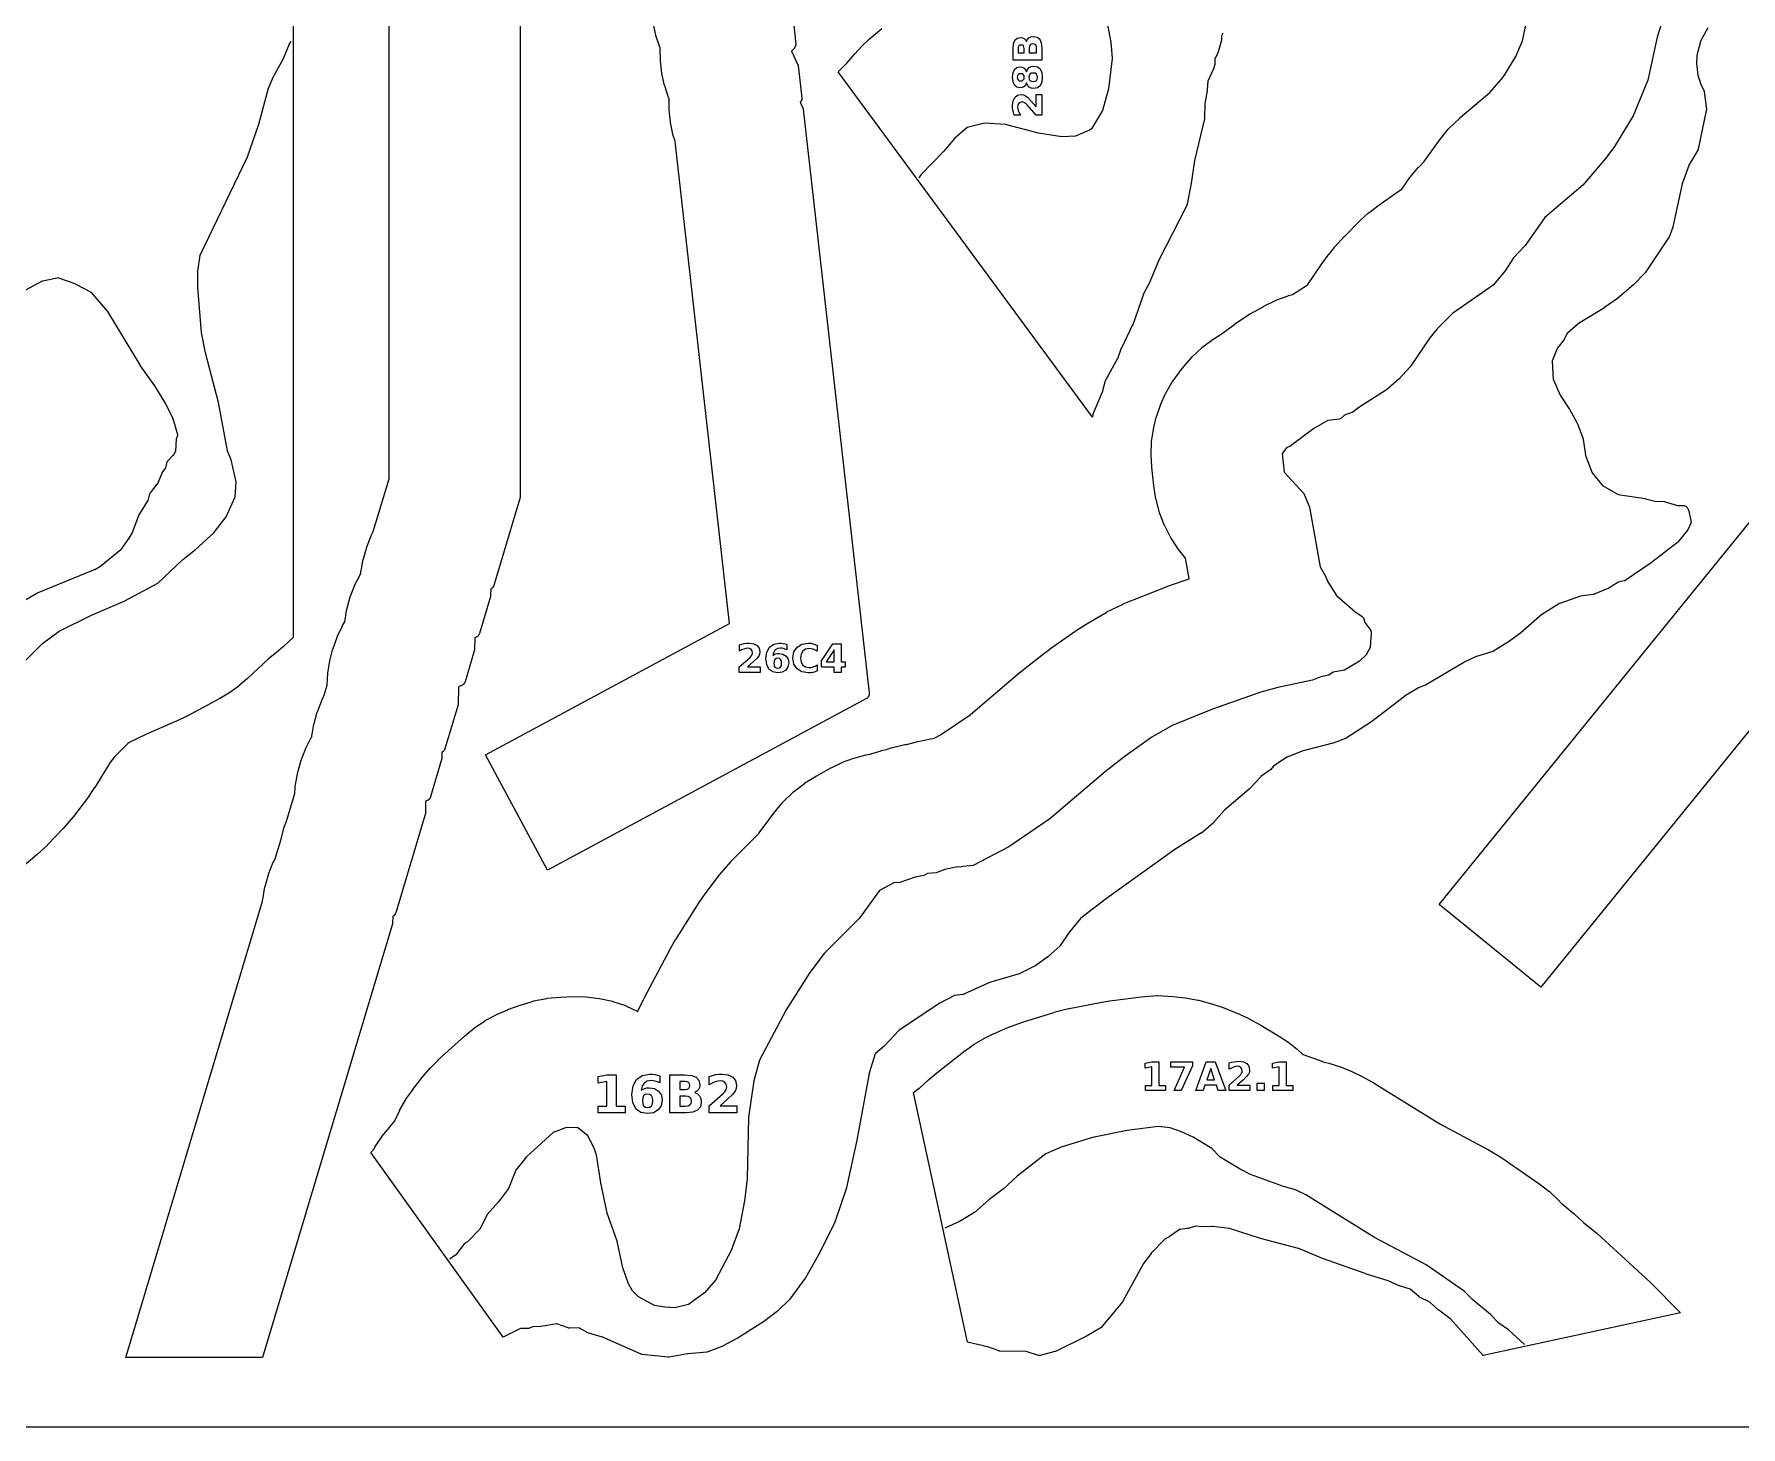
# Model space of a CAD drawing. Header units: millimetres. Extents: x 0 to 841, y 0 to 594.
# Drawn here: x 338.6 to 599.3, y 0 to 212.8 of the extents above; entities that cross this region are included whole.
import ezdxf

# ---------------------------------------------------------------- set-up
doc = ezdxf.new("R2010")
doc.units = ezdxf.units.MM
for name, color, linetype in [('CUT', 1, 'Continuous'), ('ENGRAVE', 5, 'Continuous'), ('SHEET_EDGE_DO_NOT_CUT', 8, 'Continuous')]:
    doc.layers.add(name, color=color, linetype=linetype)

msp = doc.modelspace()

# ---------------------------------------------------------------- linework, layer by layer
at = {"layer": 'CUT'}
for points in [[(412.84, 316.58), (412.83, 141.99), (412.83, 141.94), (412.82, 141.89), (412.81, 141.85), (408.83, 128.55), (408.81, 128.49), (408.78, 128.44), (408.68, 128.28), (408.65, 128.23), (408.62, 128.19), (408.58, 128.15), (408.54, 128.12), (408.4, 128.02), (408.39, 128.02), (408.39, 128), (408.34, 126.96), (408.33, 126.9), (408.32, 126.84), (406.63, 121.19), (406.61, 121.14), (406.59, 121.09), (406.56, 121.05), (406.42, 120.85), (406.39, 120.81), (406.36, 120.77), (406.31, 120.74), (406.27, 120.71), (406.22, 120.68), (405.93, 120.55), (405.92, 120.54), (405.92, 120.53), (405.9, 118.86), (405.9, 118.81), (405.89, 118.77), (405.88, 118.72), (404.43, 113.84), (404.41, 113.79), (404.38, 113.74), (404.35, 113.69), (404.19, 113.47), (404.15, 113.43), (404.12, 113.39), (404.08, 113.36), (404.03, 113.33), (403.99, 113.3), (403.43, 113.06), (403.42, 113.05), (403.42, 113.04), (403.38, 110.43), (403.38, 110.38), (403.37, 110.34), (403.36, 110.29), (401.36, 103.6), (401.34, 103.54), (401.31, 103.49), (401.22, 103.33), (401.19, 103.28), (401.15, 103.24), (401.11, 103.2), (401.07, 103.17), (400.92, 103.07), (400.91, 103.06), (400.91, 103.05), (400.88, 102.07), (400.88, 102.02), (400.87, 101.98), (400.86, 101.94), (399.15, 96.23), (399.14, 96.19), (399.12, 96.14), (399.09, 96.1), (398.96, 95.9), (398.93, 95.87), (398.9, 95.83), (398.87, 95.8), (398.83, 95.78), (398.79, 95.75), (398.75, 95.73), (398.42, 95.58), (398.41, 95.57), (398.41, 95.56), (398.38, 93.7), (398.37, 93.66), (398.37, 93.61), (398.36, 93.57), (393.85, 78.52), (393.83, 78.46), (393.8, 78.41), (393.71, 78.25), (393.68, 78.21), (393.66, 78.17), (393.62, 78.14), (393.59, 78.11), (393.56, 78.09), (393.41, 77.99), (393.4, 77.98), (393.4, 77.97), (393.37, 76.97), (393.37, 76.93), (393.36, 76.89), (393.35, 76.85), (373.52, 10.62), (352.64, 10.62), (373.5, 80.29), (373.51, 80.31), (373.51, 80.32), (373.52, 80.52), (373.53, 80.57), (373.87, 82.48), (373.88, 82.53), (374.41, 84.39), (374.43, 84.44), (375.14, 86.25), (375.16, 86.29), (375.49, 86.94), (375.5, 86.95), (375.5, 86.96), (376.35, 89.79), (376.35, 89.8), (376.77, 91.44), (376.78, 91.49), (377.17, 92.52), (377.17, 92.54), (378.44, 96.77), (378.44, 96.78), (378.44, 96.8), (378.51, 97.8), (378.51, 97.85), (378.83, 99.76), (378.84, 99.8), (379.35, 101.67), (379.36, 101.71), (380.05, 103.52), (380.07, 103.56), (380.93, 105.29), (380.96, 105.33), (381.02, 105.44), (381.03, 105.45), (381.03, 105.46), (381.03, 105.47), (381.04, 105.52), (381.36, 107.36), (381.37, 107.4), (381.86, 109.2), (381.88, 109.24), (382.54, 110.99), (382.56, 111.03), (382.93, 111.77), (382.93, 111.78), (382.93, 111.79), (383.38, 113.29), (383.39, 113.3), (383.39, 113.32), (383.5, 115.12), (383.5, 115.17), (383.79, 117), (383.8, 117.05), (384.26, 118.84), (384.27, 118.89), (384.9, 120.63), (384.92, 120.68), (385.71, 122.36), (385.73, 122.4), (386.04, 122.92), (386.04, 122.93), (386.05, 122.94), (386.32, 124.64), (386.33, 124.69), (386.84, 126.59), (386.85, 126.63), (387.54, 128.47), (387.56, 128.52), (388.44, 130.27), (388.46, 130.32), (388.49, 130.36), (388.5, 130.37), (388.5, 130.38), (388.51, 130.42), (388.52, 130.43), (388.52, 130.44), (388.54, 130.71), (388.55, 130.75), (388.89, 132.56), (388.9, 132.61), (389.41, 134.38), (389.42, 134.42), (390.09, 136.14), (390.11, 136.18), (390.41, 136.77), (390.42, 136.78), (390.42, 136.79), (392.82, 144.83), (392.83, 144.84), (392.83, 144.86), (392.84, 303.24)], [(717.57, 250.49), (568.72, 67.19), (553.19, 79.8), (692.61, 251.49)], [(378.2, 227.5), (378.2, 120.57), (376.72, 119.23), (376.71, 119.22), (375.65, 118.32), (375.64, 118.31), (374.42, 117.35), (374.4, 117.33), (371.21, 114.34), (371.2, 114.32), (369.9, 113.21), (369.87, 113.18), (368.49, 112.19), (368.46, 112.16), (366.99, 111.29), (366.97, 111.28), (361.88, 108.54), (361.86, 108.53), (360.25, 107.75), (360.23, 107.75), (355.78, 105.84), (355.76, 105.84), (352.94, 104.43), (352.92, 104.42), (352.91, 104.41), (350.89, 102.37), (350.87, 102.34), (350.18, 101.45), (350.17, 101.43), (347.87, 97.67), (347.85, 97.65), (346.76, 96.06), (346.75, 96.04), (344.62, 93.22), (344.6, 93.2), (343.07, 91.41), (343.05, 91.39), (340.61, 88.86), (340.6, 88.84), (339.1, 87.44), (339.08, 87.42), (336.37, 85.14)], [(594.25, 213.73), (593.13, 211.68), (593.13, 211.67), (593.12, 211.66), (592.56, 209.48), (592.56, 209.47), (592.56, 209.46), (592.49, 208.29), (592.49, 208.28), (592.49, 208.27), (592.73, 206.51), (592.73, 206.5), (592.73, 206.49), (593.11, 205.26), (593.11, 205.25), (593.11, 205.24), (593.64, 204.15), (593.67, 204.1), (593.68, 204.05), (593.69, 203.99), (594.01, 201.27), (594.01, 201.21), (594.01, 201.16), (594, 201.1), (592.75, 195.18), (592.73, 195.13), (592.71, 195.07), (592.69, 195.03), (591.32, 192.75), (591.31, 192.73), (591.31, 192.72), (590.3, 189.91), (590.29, 189.88), (588.89, 183.34), (588.87, 183.28), (588.38, 181.92), (588.36, 181.87), (588.33, 181.82), (584.67, 176.32), (584.64, 176.28), (584.61, 176.25), (582.92, 174.5), (582.88, 174.46), (580.5, 172.41), (580.46, 172.38), (578.47, 170.98), (578.45, 170.96), (574.71, 168.7), (574.7, 168.7), (574.69, 168.69), (572.78, 167.1), (572.77, 167.1), (572.77, 167.08), (572.33, 166.22), (572.31, 166.18), (572.28, 166.14), (571.3, 164.87), (571.29, 164.87), (571.29, 164.86), (570.44, 162.88), (570.44, 162.87), (570.44, 162.86), (570.63, 159.95), (570.64, 159.94), (570.64, 159.93), (571.68, 157.63), (571.69, 157.62), (571.69, 157.61), (573.07, 155.52), (573.09, 155.49), (574.28, 153.31), (574.31, 153.25), (575.18, 150.96), (575.19, 150.91), (575.2, 150.86), (575.62, 148.15), (575.62, 148.14), (575.63, 148.12), (576.57, 145.76), (576.58, 145.75), (576.59, 145.74), (578.14, 143.8), (578.14, 143.79), (578.15, 143.79), (580.53, 142.44), (580.54, 142.44), (580.56, 142.44), (584.68, 141.8), (584.73, 141.79), (586.13, 141.43), (586.14, 141.43), (586.15, 141.43), (587.61, 141.36), (587.65, 141.36), (587.69, 141.35), (587.74, 141.34), (589.6, 140.75), (589.61, 140.75), (589.62, 140.75), (590.47, 140.76), (590.52, 140.76), (590.57, 140.75), (590.61, 140.74), (590.66, 140.73), (590.82, 140.66), (590.87, 140.64), (590.91, 140.62), (590.96, 140.58), (590.99, 140.55), (591.03, 140.51), (591.06, 140.47), (591.2, 140.25), (591.22, 140.2), (591.25, 140.15), (591.26, 140.1), (591.64, 138.44), (591.65, 138.38), (591.65, 138.33), (591.65, 138.14), (591.64, 138.09), (591.63, 138.03), (591.62, 137.98), (591.6, 137.94), (591.22, 137.12), (591.2, 137.07), (591.16, 137.02), (589.67, 135.16), (589.63, 135.12), (589.59, 135.08), (585.63, 132.03), (585.6, 132.02), (581.6, 129.3), (581.56, 129.28), (581.52, 129.26), (581.48, 129.24), (581.43, 129.23), (580.52, 129.02), (580.5, 129.01), (580.49, 129.01), (579.17, 128.18), (579.13, 128.16), (579.1, 128.14), (576.87, 127.2), (576.83, 127.18), (576.78, 127.17), (576.74, 127.16), (574.79, 126.9), (574.78, 126.9), (574.77, 126.89), (571.61, 125.77), (571.6, 125.77), (571.58, 125.76), (568.96, 124.15), (568.95, 124.15), (568.94, 124.14), (565.66, 121.3), (565.63, 121.27), (563.59, 119.79), (563.56, 119.77), (561.5, 118.49), (561.46, 118.47), (561.42, 118.45), (561.38, 118.44), (558.88, 117.68), (558.85, 117.67), (557.01, 116.8), (556.99, 116.79), (551.12, 113.33), (551.08, 113.31), (551.04, 113.3), (550.07, 112.92), (550.06, 112.91), (550.05, 112.91), (547.93, 111.61), (547.9, 111.59), (542.93, 107.74), (542.89, 107.71), (538.98, 105.22), (538.93, 105.19), (538.88, 105.17), (537.01, 104.46), (536.95, 104.44), (532.42, 103.28), (532.39, 103.27), (529.99, 102.31), (529.97, 102.31), (529.96, 102.3), (527.91, 100.94), (527.91, 100.93), (527.9, 100.93), (527.42, 100.39), (527.38, 100.35), (527.34, 100.32), (525.98, 99.34), (525.97, 99.34), (525.97, 99.33), (524.21, 97.48), (524.18, 97.44), (520.42, 94.23), (520.41, 94.22), (520.41, 94.22), (518.76, 92.31), (518.73, 92.28), (518.7, 92.25), (516.88, 90.72), (516.82, 90.68), (512.83, 88.19), (512.82, 88.18), (502.41, 80.74), (502.4, 80.73), (498.46, 77.7), (498.45, 77.69), (498.44, 77.68), (496.82, 75.69), (496.8, 75.67), (495.33, 73.53), (495.29, 73.48), (495.25, 73.44), (493.47, 71.84), (493.43, 71.81), (491.47, 70.4), (491.44, 70.38), (491.4, 70.36), (489.15, 69.25), (489.11, 69.23), (489.07, 69.22), (484.37, 67.81), (484.34, 67.8), (480.6, 66.09), (480.56, 66.07), (480.51, 66.06), (480.46, 66.05), (479.2, 65.89), (479.19, 65.88), (479.17, 65.88), (476.94, 64.74), (476.92, 64.73), (470.72, 60.59), (470.71, 60.58), (470.7, 60.57), (468.5, 58.21), (468.45, 58.17), (467.11, 57.02), (467.1, 57.01), (467.09, 57), (466.17, 54.02), (466.16, 54), (464.29, 43.8), (464.29, 43.78), (462.71, 36.58), (462.7, 36.53), (460.92, 31.27), (460.89, 31.21), (458.4, 26.28), (458.39, 26.26), (456.42, 22.79), (456.39, 22.74), (454.05, 19.51), (454.02, 19.47), (453.99, 19.44), (452.18, 17.73), (452.14, 17.7), (450.2, 16.2), (450.16, 16.17), (445.98, 13.51), (445.95, 13.5), (443.84, 12.36), (443.78, 12.33), (441.53, 11.45), (441.48, 11.44), (441.44, 11.43), (441.39, 11.42), (438.44, 11.16), (438.42, 11.15), (435.61, 10.64), (435.56, 10.63), (435.51, 10.63), (435.46, 10.63), (431.5, 11.07), (431.45, 11.08), (431.4, 11.09), (431.35, 11.11), (425.3, 13.73), (425.27, 13.74), (423.27, 14.33), (423.21, 14.35), (423.16, 14.38), (421.92, 15.1), (421.91, 15.11), (421.9, 15.11), (420.37, 15.08), (420.32, 15.09), (420.28, 15.09), (420.23, 15.1), (420.19, 15.11), (418.44, 15.73), (418.43, 15.73), (418.41, 15.73), (416.03, 15.34), (415.96, 15.33), (414.78, 15.3), (414.77, 15.3), (414.76, 15.29), (414.23, 15.06), (414.18, 15.04), (414.13, 15.03), (414.08, 15.02), (414.03, 15.02), (412.94, 15.02), (412.93, 15.02), (412.92, 15.01), (410.24, 13.71), (390.02, 41.94), (390.49, 42.41), (390.49, 42.42), (390.5, 42.43), (390.7, 42.79), (390.72, 42.82), (391.72, 44.32), (391.74, 44.35), (392.88, 45.75), (392.9, 45.77), (393.61, 46.58), (393.62, 46.59), (393.63, 46.6), (393.69, 46.74), (393.7, 46.76), (394.45, 48.4), (394.48, 48.44), (395.38, 50), (395.4, 50.04), (396.45, 51.51), (396.46, 51.53), (398.05, 53.57), (398.06, 53.58), (399.14, 54.84), (399.16, 54.87), (400.34, 56.03), (400.35, 56.05), (404.41, 59.74), (404.42, 59.76), (405.88, 60.97), (405.92, 60.99), (407.48, 62.05), (407.52, 62.07), (409.17, 62.97), (409.22, 62.99), (410.96, 63.73), (410.98, 63.74), (412.87, 64.43), (412.89, 64.44), (414.86, 65.05), (414.91, 65.07), (416.92, 65.46), (416.97, 65.47), (419.02, 65.66), (419.04, 65.66), (420.82, 65.73), (420.85, 65.73), (422.88, 65.7), (422.93, 65.7), (424.94, 65.46), (424.99, 65.45), (426.97, 65.01), (427.02, 64.99), (428.94, 64.35), (428.98, 64.33), (430.83, 63.48), (430.84, 63.48), (430.84, 63.49), (431.72, 65.39), (431.73, 65.41), (435.8, 73.08), (435.81, 73.1), (436.59, 74.45), (436.6, 74.46), (440.2, 80.12), (440.21, 80.13), (441.09, 81.41), (441.1, 81.42), (443.27, 84.31), (443.3, 84.34), (445.06, 86.38), (445.08, 86.4), (449.36, 90.71), (449.37, 90.72), (449.37, 90.73), (451.6, 93.75), (451.61, 93.77), (452.97, 95.43), (453.01, 95.47), (454.53, 96.95), (454.57, 96.99), (456.25, 98.3), (456.29, 98.33), (458.11, 99.46), (458.14, 99.48), (460.32, 100.67), (460.34, 100.68), (462.02, 101.5), (462.06, 101.52), (463.79, 102.16), (463.84, 102.18), (465.62, 102.66), (465.67, 102.67), (466.31, 102.78), (466.32, 102.78), (466.33, 102.78), (466.4, 102.81), (466.42, 102.82), (467.96, 103.3), (468, 103.31), (468.77, 103.49), (468.8, 103.49), (469.64, 103.78), (469.69, 103.79), (471.6, 104.23), (471.65, 104.23), (471.82, 104.26), (471.84, 104.26), (471.85, 104.26), (472, 104.31), (472.04, 104.32), (473.57, 104.71), (473.59, 104.72), (475.5, 105.12), (475.52, 105.12), (476.06, 105.21), (476.07, 105.21), (476.09, 105.22), (477.17, 105.78), (477.19, 105.8), (481.59, 108.79), (481.61, 108.81), (489.28, 115.35), (489.29, 115.35), (489.97, 115.91), (489.98, 115.91), (492.98, 118.25), (492.99, 118.26), (493.69, 118.78), (493.7, 118.79), (497.75, 121.66), (497.77, 121.68), (499.27, 122.64), (499.29, 122.65), (502.33, 124.42), (502.36, 124.44), (504.92, 125.69), (504.95, 125.71), (511.13, 128.19), (511.14, 128.2), (512, 128.52), (512.01, 128.52), (515.02, 129.57), (515.03, 129.58), (515.03, 129.59), (514.47, 132.7), (514.47, 132.72), (514.46, 132.73), (513.41, 134.01), (513.38, 134.05), (512.25, 135.77), (512.22, 135.82), (511.28, 137.65), (511.26, 137.7), (510.51, 139.62), (510.5, 139.67), (509.96, 141.66), (509.95, 141.71), (509.63, 143.76), (509.62, 143.78), (509.32, 146.62), (509.32, 146.64), (509.21, 148.54), (509.21, 148.59), (509.29, 150.47), (509.29, 150.52), (509.55, 152.39), (509.56, 152.44), (510, 154.27), (510.01, 154.32), (510.62, 156.1), (510.64, 156.15), (511.42, 157.86), (511.45, 157.91), (512.39, 159.54), (512.42, 159.58), (513.52, 161.13), (513.54, 161.15), (514.24, 162.03), (514.26, 162.05), (515.52, 163.5), (515.55, 163.53), (516.94, 164.84), (516.98, 164.87), (518.49, 166.03), (518.53, 166.06), (519.9, 166.92), (519.92, 166.93), (521.97, 168.48), (522, 168.5), (524.22, 169.96), (524.25, 169.97), (526.4, 171.18), (526.42, 171.19), (528.22, 172.08), (528.26, 172.1), (530.13, 172.8), (530.18, 172.82), (530.78, 172.97), (530.79, 172.98), (530.8, 172.99), (533.05, 174.42), (533.06, 174.42), (533.06, 174.43), (533.09, 174.46), (533.11, 174.47), (533.14, 174.5), (533.15, 174.51), (533.16, 174.52), (535.17, 177.51), (535.18, 177.53), (536.1, 178.78), (536.11, 178.8), (537.21, 180.18), (537.23, 180.2), (538.75, 181.9), (538.77, 181.92), (541.11, 184.26), (541.13, 184.28), (542.41, 185.45), (542.44, 185.47), (543.82, 186.52), (543.84, 186.54), (547.47, 189.06), (547.48, 189.07), (547.48, 189.08), (547.58, 189.23), (547.59, 189.25), (548.73, 190.88), (548.77, 190.92), (550.06, 192.42), (550.08, 192.44), (550.87, 193.26), (550.89, 193.29), (553.08, 196.36), (553.1, 196.38), (554.6, 198.24), (554.64, 198.28), (556.36, 199.94), (556.38, 199.96), (560.94, 203.85), (560.94, 203.85), (560.95, 203.86), (562.96, 206.21), (562.97, 206.22), (563.32, 206.71), (563.34, 206.73), (564.92, 209.34), (564.92, 209.35), (564.93, 209.36), (565.91, 211.74), (565.92, 211.75), (565.92, 211.76), (566.97, 216.56)], [(454.58, 214.54), (454.94, 211.23), (454.94, 211.18), (454.94, 211.12), (454.93, 211.07), (454.92, 211.02), (454.9, 210.97), (454.78, 210.7), (454.76, 210.66), (454.73, 210.62), (454.71, 210.59), (454.68, 210.55), (454.28, 210.15), (454.27, 210.15), (454.27, 210.14), (455.28, 208.09), (455.3, 208.05), (455.31, 208.01), (455.32, 207.97), (455.33, 207.93), (455.88, 203.01), (455.88, 202.96), (455.88, 202.91), (455.88, 202.86), (455.86, 202.76), (455.84, 202.7), (455.82, 202.65), (455.8, 202.6), (455.77, 202.56), (455.63, 202.37), (455.63, 202.36), (455.63, 202.35), (456.03, 201.47), (456.05, 201.42), (456.07, 201.37), (456.07, 201.32), (466.15, 112.12), (466.16, 112.07), (466.16, 112.03), (466.15, 111.99), (466.14, 111.95), (466.08, 111.68), (466.07, 111.64), (466.05, 111.59), (466.03, 111.55), (466, 111.51), (465.97, 111.47), (465.93, 111.43), (465.82, 111.33), (465.79, 111.3), (465.76, 111.28), (465.72, 111.26), (417.03, 85.06), (407.56, 102.67), (444.81, 122.71), (444.82, 122.72), (444.82, 122.73), (436.51, 196.37), (436.51, 196.38), (436.5, 196.39), (436.19, 197.43), (436.17, 197.47), (435.8, 199.29), (435.8, 199.33), (435.6, 201.18), (435.6, 201.22), (435.58, 202.88), (435.58, 202.9), (435.57, 202.91), (435.53, 203.02), (435.51, 203.06), (434.92, 204.85), (434.91, 204.9), (434.5, 206.74), (434.49, 206.78), (434.26, 208.65), (434.26, 208.7), (434.21, 210.58), (434.21, 210.63), (434.21, 210.68), (434.21, 210.69), (434.21, 210.7), (434.21, 210.71), (434.19, 210.75), (433.59, 212.57), (433.57, 212.62), (433.15, 214.49)], [(520.17, 212.92), (519.97, 212.53), (519.96, 212.52), (519.96, 212.51), (519.96, 211.97), (519.96, 211.92), (519.96, 211.88), (519.94, 211.83), (519.38, 209.87), (519.36, 209.82), (519.34, 209.77), (518.97, 209.11), (518.96, 209.1), (518.96, 209.08), (518.95, 208.25), (518.94, 208.21), (518.94, 208.16), (518.93, 208.12), (518.74, 207.45), (518.73, 207.41), (518.71, 207.37), (517.9, 205.69), (517.89, 205.68), (517.89, 205.67), (517.78, 204.18), (517.77, 204.11), (517.39, 202.19), (517.39, 202.18), (517.39, 202.17), (517.36, 199.95), (517.36, 199.89), (517.35, 199.84), (515.84, 193.47), (515.84, 193.44), (515.35, 189.97), (515.34, 189.94), (514.65, 186.61), (514.64, 186.57), (514.62, 186.53), (514.6, 186.48), (510.4, 178.24), (510.4, 178.22), (509.02, 174.91), (509, 174.86), (508.1, 173.21), (508.1, 173.2), (508.1, 173.19), (506.4, 168.38), (506.38, 168.33), (504.67, 164.81), (504.66, 164.79), (504.08, 163.18), (504.06, 163.14), (504.04, 163.11), (502.2, 159.8), (502.19, 159.79), (502.19, 159.78), (501.79, 158.25), (501.77, 158.18), (500.32, 154.72), (500.32, 154.71), (500.32, 154.7), (500.26, 154.27), (461.43, 206.99), (462.73, 208.32), (462.74, 208.34), (463.95, 209.77), (463.97, 209.78), (465.01, 210.92), (465.03, 210.95), (466.16, 212), (466.17, 212.01), (468.06, 213.63)], [(335.89, 125.53), (339.04, 127.37), (339.11, 127.4), (347.86, 130.99), (347.88, 131), (348.78, 131.5), (348.79, 131.51), (348.79, 131.52), (351.88, 134.01), (351.89, 134.02), (351.89, 134.03), (353.14, 135.76), (353.15, 135.78), (353.58, 136.52), (353.59, 136.53), (353.59, 136.54), (354.6, 139.23), (354.62, 139.28), (354.65, 139.32), (356.05, 141.51), (356.06, 141.52), (356.06, 141.53), (356.3, 142.52), (356.32, 142.57), (356.34, 142.62), (356.37, 142.66), (356.4, 142.71), (357.42, 144.01), (357.43, 144.02), (357.44, 144.03), (358.15, 145.68), (358.17, 145.73), (358.2, 145.77), (358.71, 146.51), (358.71, 146.52), (358.72, 146.53), (358.95, 147.4), (358.96, 147.45), (358.99, 147.5), (359.01, 147.54), (359.04, 147.58), (359.08, 147.62), (359.87, 148.42), (359.88, 148.44), (359.89, 148.45), (360.23, 149.01), (360.23, 149.02), (360.24, 149.03), (360.36, 150.92), (360.37, 150.96), (360.38, 151.01), (360.39, 151.06), (360.56, 151.52), (360.57, 151.53), (360.56, 151.55), (359.86, 154.01), (359.85, 154.02), (359.85, 154.03), (358.57, 156.52), (358.57, 156.54), (357.05, 159.02), (357.04, 159.04), (354.88, 162.08), (354.85, 162.12), (349.88, 170.37), (349.88, 170.38), (349.87, 170.39), (347.39, 173.29), (347.38, 173.3), (347.37, 173.31), (344.92, 174.59), (344.89, 174.6), (342.39, 175.5), (342.38, 175.51), (342.37, 175.51), (342.37, 175.51), (339.89, 175.03), (339.88, 175.02), (339.87, 175.02), (335.99, 172.92)]]:
    msp.add_lwpolyline(points, dxfattribs=at)
msp.add_lwpolyline([(554.86, 16.56), (554.85, 16.57), (554.84, 16.58), (553.14, 17.82), (553.1, 17.85), (551.8, 19.06), (551.79, 19.07), (551.78, 19.07), (550.19, 19.84), (550.15, 19.86), (550.11, 19.88), (550.08, 19.91), (548.78, 21.02), (548.77, 21.02), (548.75, 21.03), (547.13, 21.53), (547.07, 21.56), (545.43, 22.32), (545.4, 22.33), (541.93, 23.4), (541.91, 23.41), (535.4, 25.73), (535.38, 25.74), (531.77, 27.23), (531.74, 27.24), (525.92, 28.8), (525.9, 28.8), (521.19, 30.3), (521.18, 30.31), (521.16, 30.31), (518.56, 30.63), (518.55, 30.63), (518.54, 30.63), (517.13, 30.54), (517.09, 30.54), (517.05, 30.54), (516, 30.66), (515.98, 30.66), (515.97, 30.65), (514.87, 30.3), (514.82, 30.29), (514.77, 30.28), (513.55, 30.16), (513.53, 30.16), (513.52, 30.15), (511.96, 29.01), (511.92, 28.98), (511.88, 28.96), (511.31, 28.69), (511.3, 28.69), (511.29, 28.68), (509.23, 26.53), (509.22, 26.51), (508.04, 24.95), (508.03, 24.94), (508.03, 24.94), (504.91, 19.18), (504.88, 19.14), (504.85, 19.1), (501.56, 15.18), (501.53, 15.14), (501.49, 15.11), (501.46, 15.09), (501.42, 15.06), (499.18, 13.76), (499.14, 13.74), (494.59, 11.53), (494.55, 11.51), (494.51, 11.5), (492.29, 10.91), (492.24, 10.9), (492.19, 10.89), (492.14, 10.89), (492.09, 10.89), (492.05, 10.9), (492, 10.91), (490.15, 11.52), (490.13, 11.53), (490.12, 11.53), (486.12, 11.59), (486.06, 11.59), (486.01, 11.6), (485.95, 11.62), (484.27, 12.23), (484.24, 12.23), (481.18, 12.93), (472.92, 51.06), (473.81, 51.73), (473.83, 51.74), (475.19, 53), (475.21, 53.01), (476.46, 54.08), (476.48, 54.09), (480.83, 57.48), (480.84, 57.49), (482.17, 58.44), (482.21, 58.46), (483.6, 59.29), (483.64, 59.31), (485.1, 60.03), (485.12, 60.03), (487.45, 61.06), (487.48, 61.07), (489.55, 61.84), (489.57, 61.84), (494.34, 63.32), (494.37, 63.33), (496.41, 63.85), (496.44, 63.85), (501.67, 64.88), (501.69, 64.88), (502.91, 65.08), (502.93, 65.08), (507.68, 65.71), (507.71, 65.71), (510.1, 65.88), (510.16, 65.88), (512.56, 65.76), (512.59, 65.75), (514.38, 65.55), (514.4, 65.55), (516.42, 65.21), (516.48, 65.2), (518.45, 64.65), (518.48, 64.64), (520.2, 64.06), (520.23, 64.05), (522.31, 63.22), (522.34, 63.21), (524.04, 62.42), (524.07, 62.4), (525.97, 61.39), (525.99, 61.37), (528.83, 59.65), (528.84, 59.64), (530.22, 58.73), (530.25, 58.7), (531.54, 57.68), (531.57, 57.65), (532.24, 57.02), (532.25, 57.01), (532.26, 57), (532.42, 56.91), (532.43, 56.9), (532.44, 56.9), (535.42, 55.8), (535.45, 55.79), (536.33, 55.56), (536.35, 55.55), (538.11, 55), (538.15, 54.99), (539.85, 54.28), (539.87, 54.27), (541.42, 53.53), (541.44, 53.51), (543.39, 52.45), (543.42, 52.43), (553.3, 46.27), (553.32, 46.27), (560.55, 42.45), (560.58, 42.44), (562.6, 41.21), (562.63, 41.19), (568.4, 37.2), (568.42, 37.19), (569.94, 36.02), (569.98, 35.99), (571.37, 34.69), (571.39, 34.67), (571.96, 34.09), (571.97, 34.07), (573.86, 32.49), (573.88, 32.47), (575.24, 31.22), (575.27, 31.19), (577.29, 29.58), (577.31, 29.56), (584.8, 22.69), (584.81, 22.68), (585.47, 22.05), (585.48, 22.04), (590.06, 17.42), (559.93, 10.89), (554.86, 16.56)], close=True, dxfattribs=at)
at = {"layer": 'ENGRAVE'}
for points in [[(588.4, 218.29), (586.51, 212.3), (585.07, 205.73), (582.82, 200.29), (579.99, 195.61), (578.66, 193.8), (575.13, 189.67), (569.36, 184.74), (566.32, 180.49), (564.53, 178.61), (563.26, 176.59), (561.43, 174.41), (555.24, 170.11), (552.88, 167.75), (551.76, 166.35), (548.79, 161.94), (547.02, 160.07), (545.16, 158.42), (540.95, 155.74), (540, 154.99), (538.72, 154.54), (538.17, 154.05), (537.92, 153.93), (536.21, 153.75), (534.04, 152.53), (530.4, 149.78), (529.93, 149.63), (529.21, 148.72), (529.51, 145.87), (532.52, 142.57), (533.39, 140.5), (535.03, 131.37), (535.86, 129.97), (536.19, 129.1), (537.51, 126.99), (540.33, 124.58), (541.46, 123.8), (541.62, 123.57), (541.86, 122.87), (542.78, 121.65), (542.83, 121.3), (542.64, 119.08), (542.07, 117.95), (541.02, 116.98), (538.75, 115.6), (537.02, 115.3), (536.37, 114.83), (535.12, 114.6), (533.87, 114.08), (528.54, 112.95), (525.96, 112.22), (518.6, 109.64), (512.41, 107.15), (509.34, 105.36), (505.27, 102.47), (502.26, 100.13), (493.75, 92.88), (487.48, 88.61), (482.03, 85.76), (480.44, 85.63), (480.06, 85.51), (479.64, 85.55), (477.71, 85.15), (476.37, 84.62), (475.08, 84.53), (474.51, 84.24), (473.18, 83.99), (470.85, 83.15), (469.93, 83.13), (467.72, 81.92), (464.61, 77.68), (459.27, 72.3), (457.08, 69.39), (453.47, 63.72), (449.39, 56.03), (448.55, 52.86), (447.7, 47.32), (447.53, 37.91), (447.09, 34.54), (446.29, 30.27), (445.06, 26.93), (442.68, 22.43), (441.01, 20.47), (438.56, 18.71), (436.45, 18.2), (434.92, 18.28), (433.39, 18.56), (430.91, 19.85), (430.01, 20.76), (429.37, 21.87), (428.53, 24.29), (427.67, 28.39), (426.15, 32.66), (425.16, 37.28), (424.49, 41.58), (424.1, 42.7), (423.17, 44.44), (421.6, 45.74), (419.79, 45.67), (417.89, 44.97), (413.82, 41.26), (412.21, 39.21), (411.08, 36.42), (409.55, 34.39), (407.82, 32.46), (406.76, 30.27), (404.81, 28.29), (404.33, 28.01), (403.03, 26.26), (402.15, 25.65), (402.09, 25.6)], [(502.44, 214.68), (503.05, 211.55), (503.26, 209.02), (502.7, 204.41), (501.77, 201.09), (500.08, 198.32), (499.78, 198.09), (497.64, 197.17), (495.55, 197.08), (492, 197.65), (486.97, 198.98), (483.75, 199.16), (481.13, 198.5), (479.23, 196.86), (477.56, 194.88), (474.06, 191.29), (473.71, 190.82)], [(335.78, 115.54), (339.88, 119.67), (342.44, 121.54), (347.37, 124), (352.39, 126.15), (357.5, 128.89), (361.34, 132.51), (363.27, 134.03), (366, 136.51), (367.94, 139), (369.31, 142.08), (369.5, 144.39), (368.69, 147.71), (368.13, 149.1), (366.78, 156.5), (364.8, 164.08), (364.18, 167.18), (363.61, 174.05), (363.63, 176.57), (363.98, 178.98), (371.23, 194), (372.95, 199.03), (374.43, 204.53), (375.16, 206.3), (376.73, 209.04), (377.64, 211.26), (377.9, 211.63)], [(566.25, 12.56), (563.78, 14.83), (562.3, 15.86), (561.02, 17.16), (558.33, 19.41), (557.04, 20.74), (551.24, 24.75), (543.35, 28.91), (532.83, 35.46), (531.26, 36.21), (529.42, 36.7), (524.4, 38.55), (522.8, 39.35), (519.78, 41.19), (518.46, 42.55), (515.61, 44.28), (513.87, 45.09), (512.12, 45.68), (510.31, 45.88), (505.53, 45.26), (500.28, 44.22), (495.48, 42.74), (493.13, 41.71), (488.76, 38.31), (486.65, 36.35), (484.43, 34.69), (482.22, 32.75), (479.97, 31.36), (477.72, 30.34)]]:
    msp.add_lwpolyline(points, dxfattribs=at)
for points in [[(490.16, 211.65), (490.31, 211.97), (490.55, 212.21), (490.86, 212.36), (491.24, 212.41), (491.8, 212.3), (492.19, 211.98), (492.42, 211.44), (492.5, 210.68), (492.5, 208.81), (488.12, 208.81), (488.12, 210.5), (488.19, 211.29), (488.4, 211.82), (488.76, 212.13), (489.28, 212.23), (489.58, 212.19), (489.82, 212.08), (490.02, 211.9), (490.16, 211.65)], [(491.73, 210.6), (491.69, 210.89), (491.59, 211.11), (491.41, 211.24), (491.15, 211.28), (490.9, 211.24), (490.73, 211.11), (490.62, 210.9), (490.58, 210.6), (490.58, 209.93), (491.73, 209.93), (491.73, 210.6)], [(489.82, 210.56), (489.79, 210.79), (489.7, 210.96), (489.56, 211.07), (489.35, 211.1), (489.16, 211.07), (489.01, 210.96), (488.92, 210.79), (488.89, 210.56), (488.89, 209.93), (489.82, 209.93), (489.82, 210.56)], [(490.17, 205.35), (490.02, 205), (489.8, 204.75), (489.52, 204.59), (489.18, 204.54), (488.69, 204.65), (488.34, 204.96), (488.12, 205.47), (488.05, 206.17), (488.12, 206.87), (488.33, 207.38), (488.69, 207.69), (489.18, 207.79), (489.52, 207.74), (489.8, 207.59), (490.02, 207.33), (490.17, 206.98), (490.33, 207.38), (490.57, 207.66), (490.88, 207.83), (491.27, 207.88), (491.84, 207.78), (492.25, 207.45), (492.5, 206.91), (492.58, 206.17), (492.5, 205.42), (492.25, 204.88), (491.84, 204.56), (491.27, 204.45), (490.88, 204.5), (490.57, 204.67), (490.33, 204.96), (490.17, 205.35)], [(489.29, 205.61), (489.52, 205.65), (489.69, 205.76), (489.8, 205.93), (489.83, 206.17), (489.8, 206.4), (489.69, 206.58), (489.52, 206.68), (489.29, 206.72), (489.06, 206.68), (488.89, 206.58), (488.79, 206.4), (488.75, 206.17), (488.79, 205.93), (488.89, 205.76), (489.06, 205.65), (489.29, 205.61)], [(490.54, 206.17), (490.58, 205.89), (490.71, 205.68), (490.92, 205.56), (491.21, 205.51), (491.49, 205.56), (491.7, 205.68), (491.83, 205.89), (491.87, 206.17), (491.83, 206.45), (491.7, 206.65), (491.49, 206.78), (491.21, 206.82), (490.92, 206.78), (490.71, 206.65), (490.58, 206.45), (490.54, 206.17)], [(491.67, 201.64), (491.67, 203.56), (492.5, 203.56), (492.5, 200.38), (491.67, 200.38), (490.26, 201.98), (490.07, 202.16), (489.88, 202.29), (489.69, 202.37), (489.5, 202.4), (489.22, 202.34), (489, 202.19), (488.86, 201.95), (488.82, 201.64), (488.84, 201.36), (488.93, 201.06), (489.07, 200.74), (489.26, 200.39), (488.3, 200.39), (488.19, 200.77), (488.11, 201.15), (488.06, 201.51), (488.05, 201.88), (488.13, 202.57), (488.39, 203.1), (488.8, 203.42), (489.35, 203.53), (489.7, 203.48), (490.02, 203.35), (490.38, 203.06), (490.85, 202.57), (491.67, 201.64)], [(447.57, 116.09), (449.49, 116.09), (449.49, 115.26), (446.32, 115.26), (446.32, 116.09), (447.91, 117.5), (448.1, 117.69), (448.23, 117.88), (448.31, 118.07), (448.33, 118.26), (448.28, 118.54), (448.12, 118.76), (447.88, 118.9), (447.58, 118.95), (447.3, 118.92), (447, 118.83), (446.67, 118.69), (446.33, 118.5), (446.33, 119.46), (446.71, 119.57), (447.08, 119.65), (447.45, 119.7), (447.81, 119.72), (448.51, 119.63), (449.03, 119.37), (449.36, 118.96), (449.47, 118.41), (449.42, 118.06), (449.28, 117.74), (448.99, 117.38), (448.5, 116.91), (447.57, 116.09)], [(453.58, 119.52), (453.58, 118.72), (453.31, 118.83), (453.06, 118.91), (452.81, 118.96), (452.58, 118.97), (452.13, 118.9), (451.79, 118.69), (451.57, 118.35), (451.46, 117.86), (451.66, 117.99), (451.88, 118.08), (452.12, 118.13), (452.37, 118.15), (452.98, 118.05), (453.46, 117.76), (453.76, 117.3), (453.87, 116.73), (453.75, 116.1), (453.41, 115.6), (452.87, 115.29), (452.17, 115.18), (451.42, 115.32), (450.85, 115.75), (450.5, 116.45), (450.39, 117.39), (450.52, 118.36), (450.93, 119.09), (451.58, 119.56), (452.43, 119.71), (452.73, 119.7), (453.02, 119.67), (453.3, 119.61), (453.58, 119.52)], [(452.19, 117.42), (451.93, 117.38), (451.74, 117.23), (451.63, 116.99), (451.59, 116.66), (451.63, 116.32), (451.74, 116.08), (451.93, 115.94), (452.19, 115.89), (452.45, 115.94), (452.63, 116.08), (452.74, 116.32), (452.78, 116.66), (452.74, 116.99), (452.63, 117.23), (452.45, 117.38), (452.19, 117.42)], [(458.21, 115.5), (457.89, 115.36), (457.56, 115.26), (457.22, 115.2), (456.86, 115.18), (455.88, 115.33), (455.13, 115.79), (454.65, 116.51), (454.49, 117.45), (454.65, 118.39), (455.13, 119.11), (455.88, 119.56), (456.86, 119.72), (457.22, 119.7), (457.56, 119.64), (457.89, 119.53), (458.21, 119.39), (458.21, 118.49), (457.9, 118.67), (457.59, 118.8), (457.28, 118.88), (456.95, 118.9), (456.41, 118.8), (456, 118.51), (455.74, 118.05), (455.66, 117.45), (455.74, 116.84), (456, 116.38), (456.41, 116.09), (456.95, 116), (457.28, 116.02), (457.59, 116.1), (457.9, 116.22), (458.21, 116.41), (458.21, 115.5)], [(460.62, 119.64), (461.87, 119.64), (461.87, 116.88), (462.49, 116.88), (462.49, 116.06), (461.87, 116.06), (461.87, 115.26), (460.8, 115.26), (460.8, 116.06), (458.86, 116.06), (458.86, 117.03), (460.62, 119.64)], [(460.8, 118.71), (459.57, 116.88), (460.8, 116.88), (460.8, 118.71)], [(508.35, 52.17), (509.34, 52.17), (509.34, 55), (508.32, 54.79), (508.32, 55.56), (509.34, 55.77), (510.41, 55.77), (510.41, 52.17), (511.4, 52.17), (511.4, 51.39), (508.35, 51.39), (508.35, 52.17)], [(512.22, 55.77), (515.51, 55.77), (515.51, 55.13), (513.81, 51.39), (512.71, 51.39), (514.33, 54.94), (512.22, 54.94), (512.22, 55.77)], [(519.2, 52.19), (517.43, 52.19), (517.16, 51.39), (516.02, 51.39), (517.64, 55.77), (518.99, 55.77), (520.61, 51.39), (519.47, 51.39), (519.2, 52.19)], [(517.72, 53), (518.91, 53), (518.32, 54.74), (517.72, 53)], [(522.36, 52.22), (524.29, 52.22), (524.29, 51.39), (521.11, 51.39), (521.11, 52.22), (522.71, 53.63), (522.89, 53.82), (523.02, 54.01), (523.1, 54.2), (523.13, 54.39), (523.07, 54.67), (522.92, 54.89), (522.68, 55.03), (522.37, 55.08), (522.09, 55.05), (521.79, 54.96), (521.47, 54.82), (521.12, 54.63), (521.12, 55.59), (521.5, 55.7), (521.87, 55.78), (522.24, 55.83), (522.6, 55.85), (523.3, 55.76), (523.82, 55.5), (524.15, 55.09), (524.26, 54.54), (524.21, 54.19), (524.08, 53.87), (523.79, 53.51), (523.3, 53.04), (522.36, 52.22)], [(527.79, 52.17), (528.79, 52.17), (528.79, 55), (527.77, 54.79), (527.77, 55.56), (528.78, 55.77), (529.85, 55.77), (529.85, 52.17), (530.85, 52.17), (530.85, 51.39), (527.79, 51.39), (527.79, 52.17)], [(424.78, 49), (426.11, 49), (426.11, 52.77), (424.75, 52.49), (424.75, 53.51), (426.1, 53.79), (427.53, 53.79), (427.53, 49), (428.86, 49), (428.86, 47.96), (424.78, 47.96), (424.78, 49)], [(434.17, 53.64), (434.17, 52.56), (433.8, 52.72), (433.47, 52.82), (433.14, 52.88), (432.83, 52.91), (432.23, 52.81), (431.78, 52.53), (431.48, 52.07), (431.34, 51.43), (431.61, 51.59), (431.9, 51.71), (432.21, 51.78), (432.56, 51.81), (433.36, 51.68), (434, 51.28), (434.41, 50.68), (434.55, 49.91), (434.39, 49.07), (433.93, 48.41), (433.22, 47.99), (432.29, 47.85), (431.28, 48.04), (430.53, 48.61), (430.06, 49.54), (429.91, 50.79), (430.09, 52.08), (430.64, 53.06), (431.5, 53.68), (432.63, 53.89), (433.03, 53.88), (433.42, 53.83), (433.79, 53.75), (434.17, 53.64)], [(439.5, 51.08), (439.93, 50.88), (440.25, 50.56), (440.45, 50.14), (440.51, 49.63), (440.37, 48.9), (439.94, 48.37), (439.22, 48.06), (438.21, 47.96), (435.71, 47.96), (435.71, 53.79), (437.97, 53.79), (439.02, 53.7), (439.73, 53.43), (440.14, 52.95), (440.28, 52.25), (440.23, 51.86), (440.08, 51.53), (439.83, 51.27), (439.5, 51.08)], [(438.05, 51.53), (438.36, 51.57), (438.59, 51.69), (438.72, 51.88), (438.77, 52.15), (438.72, 52.42), (438.59, 52.61), (438.36, 52.73), (438.05, 52.77), (437.22, 52.77), (437.22, 51.53), (438.05, 51.53)], [(443.38, 49.07), (445.95, 49.07), (445.95, 47.96), (441.71, 47.96), (441.71, 49.07), (443.84, 50.95), (444.09, 51.2), (444.26, 51.45), (444.36, 51.7), (444.4, 51.96), (444.33, 52.33), (444.12, 52.62), (443.8, 52.81), (443.39, 52.87), (443.02, 52.83), (442.62, 52.72), (442.19, 52.53), (441.72, 52.27), (441.72, 53.55), (442.23, 53.7), (442.73, 53.81), (443.22, 53.88), (443.7, 53.9), (444.63, 53.78), (445.33, 53.44), (445.76, 52.89), (445.91, 52.15), (445.85, 51.69), (445.66, 51.26), (445.28, 50.78), (444.63, 50.16), (443.38, 49.07)], [(525.42, 52.53), (526.48, 52.53), (526.48, 51.39), (525.42, 51.39), (525.42, 52.53)], [(432.31, 50.84), (431.96, 50.78), (431.71, 50.58), (431.57, 50.26), (431.52, 49.82), (431.57, 49.37), (431.71, 49.05), (431.96, 48.86), (432.31, 48.79), (432.65, 48.86), (432.9, 49.05), (433.05, 49.37), (433.1, 49.82), (433.05, 50.26), (432.9, 50.58), (432.65, 50.78), (432.31, 50.84)], [(438.1, 48.98), (438.5, 49.03), (438.78, 49.18), (438.95, 49.42), (439.01, 49.75), (438.95, 50.09), (438.78, 50.32), (438.5, 50.46), (438.1, 50.51), (437.22, 50.51), (437.22, 48.98), (438.1, 48.98)]]:
    msp.add_lwpolyline(points, close=True, dxfattribs=at)
at = {"layer": 'SHEET_EDGE_DO_NOT_CUT'}
msp.add_lwpolyline([(0, 0), (841, 0), (841, 594), (0, 594)], close=True, dxfattribs=at)

doc.saveas('drawing.dxf')
